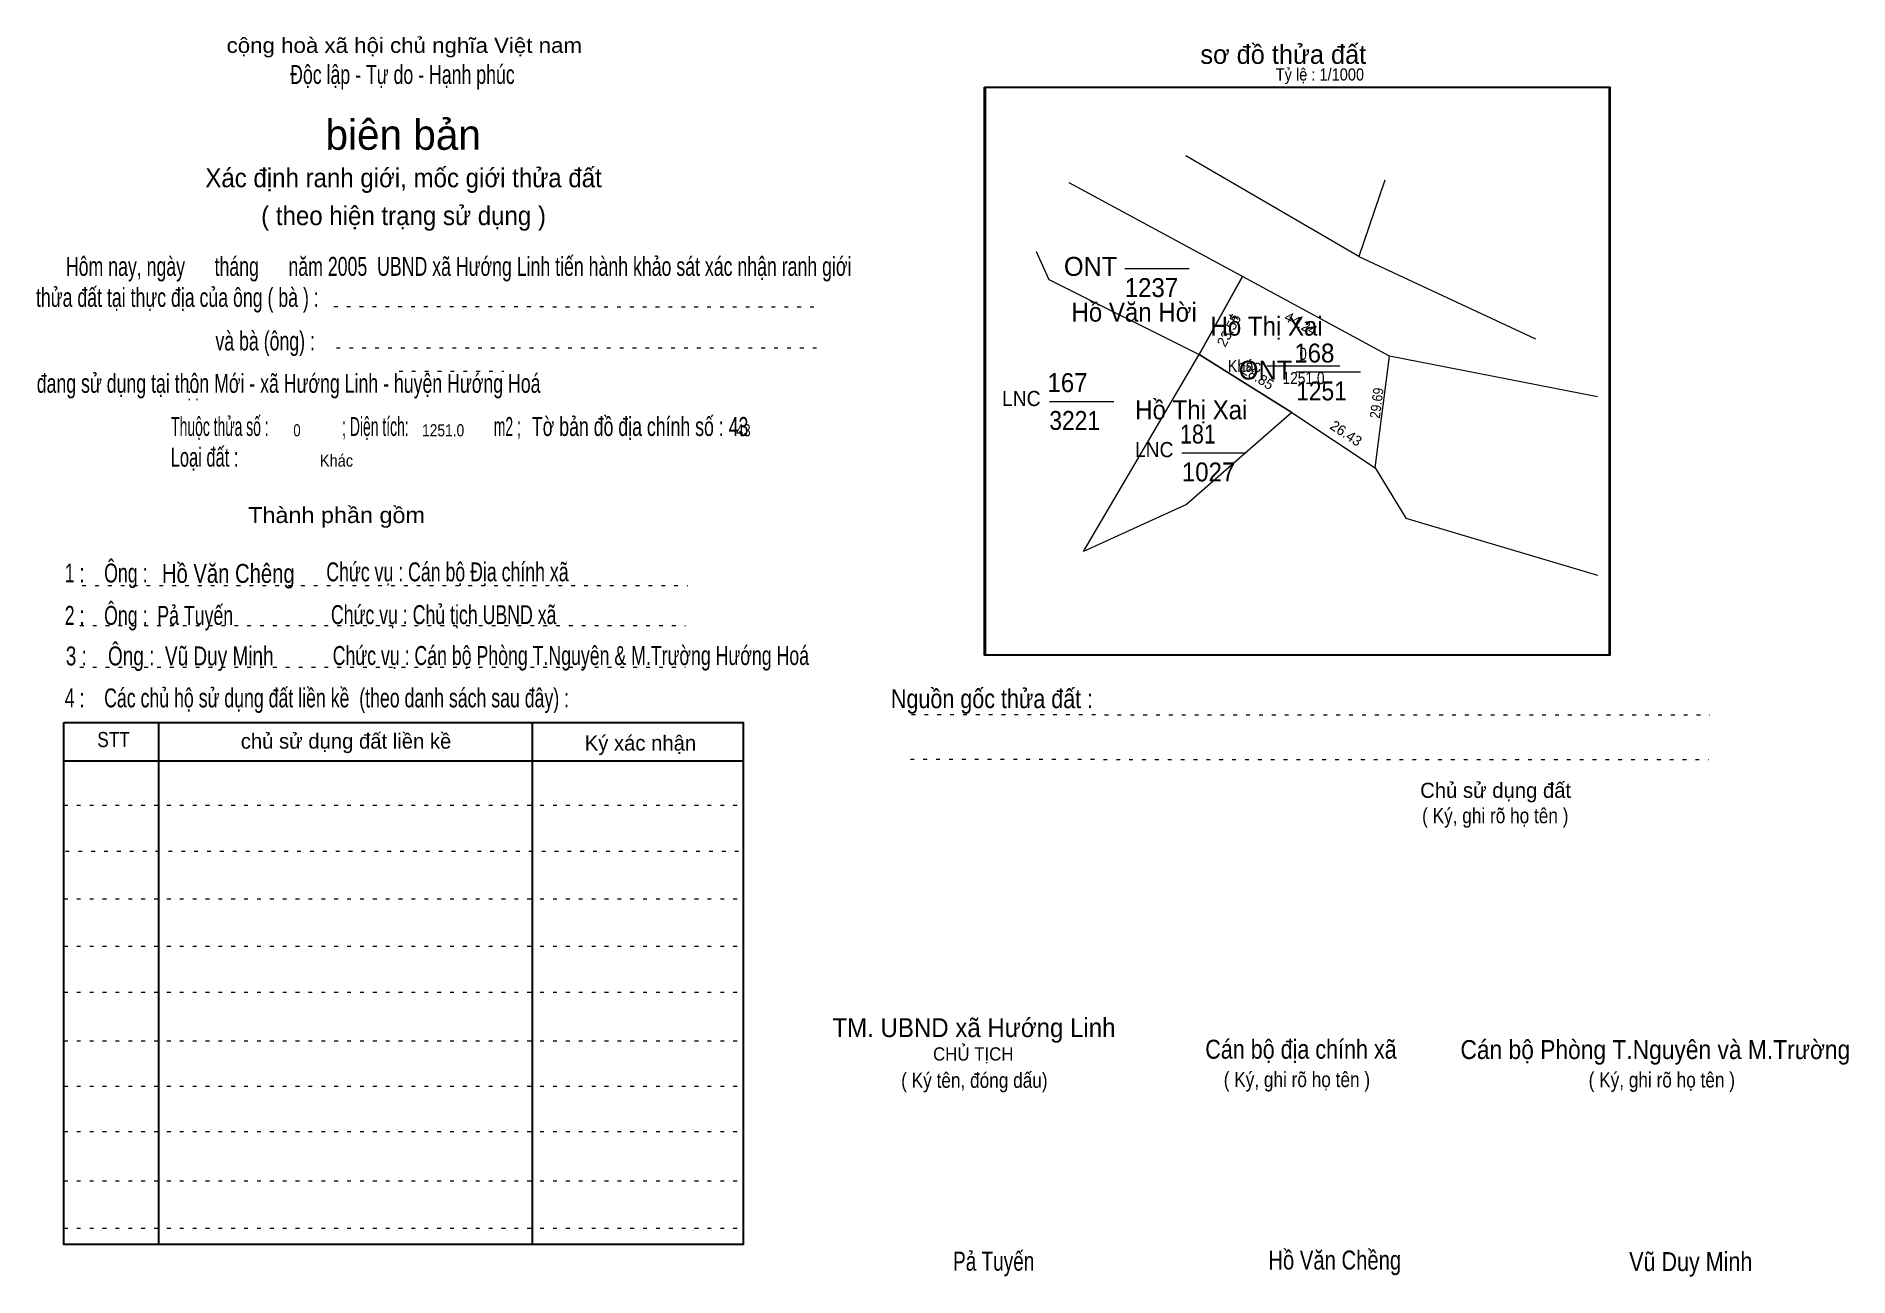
# Model space of a CAD drawing. Header units: centimetres. Extents: x -1.5 to 46.4, y -3.9 to 28.9.
import ezdxf
from ezdxf.enums import TextEntityAlignment as Align

# ---------------------------------------------------------------- set-up
doc = ezdxf.new("R2010")
doc.units = ezdxf.units.CM
doc.header["$LTSCALE"] = 0.2
doc.linetypes.add('DOTTED', pattern=[1.5, 0.3, -1.2])
for name, color, linetype, lineweight in [('15', 7, 'Continuous', 13), ('2', 7, 'Continuous', 25), ('22', 7, 'Continuous', 13), ('33', 7, 'Continuous', 13), ('5', 7, 'DOTTED', 13)]:
    doc.layers.add(name, color=color, linetype=linetype, lineweight=lineweight)
for name, color, linetype in [('16', 7, 'Continuous'), ('34', 7, 'Continuous'), ('51', 7, 'Continuous')]:
    doc.layers.add(name, color=color, linetype=linetype)

msp = doc.modelspace()

# ---------------------------------------------------------------- linework, layer by layer
at = {"layer": '15'}
for p, q in [((27.26, 22.73), (28.96, 22.73)), ((31.79, 20), (33.49, 20)), ((25.27, 19.22), (26.97, 19.22)), ((28.77, 17.86), (30.47, 17.86))]:
    msp.add_line(p, q, dxfattribs=at)
at = {"layer": '2'}
msp.add_lwpolyline([(23.56, 27.52), (40.06, 27.52), (40.06, 12.52), (23.56, 12.52)], close=True, dxfattribs=at)
at = {"layer": '22'}
for p, q in [((33.45, 23.05), (38.11, 20.88)), ((26.17, 15.26), (29.23, 20.46)), ((39.75, 19.34), (34.26, 20.42)), ((31.68, 18.93), (33.88, 17.47))]:
    msp.add_line(p, q, dxfattribs=at)
for points in [[(34.13, 25.07), (33.45, 23.05), (28.88, 25.71)], [(33.88, 17.47), (34.26, 20.42), (30.37, 22.52), (25.79, 25)], [(24.92, 23.18), (25.26, 22.44), (29.23, 20.46)], [(31.68, 18.93), (29.23, 20.46), (30.37, 22.52)], [(31.68, 18.93), (28.89, 16.5), (26.17, 15.26)], [(33.88, 17.47), (34.69, 16.14), (39.75, 14.63)]]:
    msp.add_lwpolyline(points, dxfattribs=at)
msp.add_lwpolyline([(31.68, 18.93), (33.88, 17.47), (34.26, 20.42), (30.37, 22.52), (29.23, 20.46)], close=True, dxfattribs=at)
at = {"layer": '33'}
msp.add_line((31.02, 20.16), (32.94, 20.16), dxfattribs=at)
at = {"layer": '5'}
for p, q in [((6.37, 21.73), (19.21, 21.72)), ((6.44, 20.64), (19.25, 20.64)), ((8.09, 20.02), (10.86, 20.02)), ((-0.28, 14.36), (15.72, 14.36)), ((-0.34, 13.3), (15.66, 13.3)), ((-0.34, 12.2), (15.66, 12.2)), ((21.63, 10.95), (42.72, 10.94)), ((21.6, 9.77), (42.69, 9.76)), ((-0.76, 8.56), (17.18, 8.56)), ((-0.72, 7.34), (17.22, 7.34)), ((-0.76, 6.08), (17.18, 6.08)), ((-0.76, 4.83), (17.18, 4.83)), ((-0.76, 3.62), (17.18, 3.62)), ((-0.76, 2.33), (17.18, 2.33)), ((-0.76, 1.13), (17.18, 1.13)), ((-0.76, -0.06), (17.18, -0.06)), ((-0.76, -1.37), (17.18, -1.37)), ((-0.76, -2.62), (17.18, -2.62))]:
    msp.add_line(p, q, dxfattribs=at)
at = {"layer": '5', "linetype": 'Continuous', "lineweight": 25}
for p, q in [((1.74, 10.74), (1.74, -3.05)), ((11.61, 10.74), (11.61, -3.05)), ((-0.76, 9.73), (17.18, 9.73))]:
    msp.add_line(p, q, dxfattribs=at)
for points in [[(23.58, 27.52), (40.08, 27.52), (40.08, 12.52), (23.58, 12.52)], [(-0.76, 10.74), (17.18, 10.74), (17.18, -3.05), (-0.76, -3.05)]]:
    msp.add_lwpolyline(points, close=True, dxfattribs=at)

# ---------------------------------------------------------------- texts
at = {"layer": '15'}
for s, width, p in [('1237', 0.95, (27.26, 21.98)), ('168', 0.95, (31.74, 20.25)), ('167', 0.95, (25.22, 19.47)), ('1251', 0.9, (31.79, 19.25)), ('3221', 0.9, (25.27, 18.47)), ('181', 0.85, (28.72, 18.11)), ('1027', 0.95, (28.77, 17.11))]:
    msp.add_text(s, height=0.5, dxfattribs=dict(at, width=width)).set_placement(p)
at = {"layer": '16', "width": 0.95}
for s, p in [('Hồ Văn Hời', (27.51, 21.33)), ('Hồ Thị Xai', (31.01, 20.96)), ('Hồ Thị Xai', (29.02, 18.75))]:
    msp.add_text(s, height=0.5, dxfattribs=at).set_placement(p, align=Align.CENTER)
at = {"layer": '22'}
for p in [(26.36, 22.54), (30.98, 19.8)]:
    msp.add_text('ONT', height=0.5, dxfattribs=at).set_placement(p, align=Align.CENTER)
at = {"layer": '22', "width": 0.95}
for p in [(24.53, 19.1), (28.04, 17.75)]:
    msp.add_text('LNC', height=0.4, dxfattribs=at).set_placement(p, align=Align.CENTER)
at = {"layer": '33'}
for s, width, p in [('0', 0.8, (31.975, 20.32)), ('1251.0', 0.85, (31.985, 19.68))]:
    msp.add_text(s, height=0.32, dxfattribs=dict(at, width=width)).set_placement(p, align=Align.CENTER)
at = {"layer": '33', "width": 0.9}
msp.add_text('Khác', height=0.32, dxfattribs=at).set_placement((30.86, 20), align=Align.RIGHT)
at = {"layer": '34'}
for s, width, p in [(': : ', 0.85, (2.5, 19.25)), ('0', 0.8, (5.3, 18.3)), ('1251.0', 0.85, (8.7, 18.3)), ('43', 0.8, (17, 18.3)), ('Khác', 0.9, (6, 17.5))]:
    msp.add_text(s, height=0.32, dxfattribs=dict(at, width=width)).set_placement(p)
at = {"layer": '5'}
for s, height, width, p in [('cộng hoà xã hội chủ nghĩa Việt nam', 0.4, 1.1, (8.23, 28.43)), ('Độc lập - Tự do - Hạnh phúc', 0.5, 0.7, (8.18, 27.61)), ('Xác định ranh giới, mốc giới thửa đất', 0.5, 0.95, (8.21, 24.88)), ('( theo hiện trạng sử dụng )', 0.5, 0.95, (8.21, 23.88)), ('Thành phần gồm', 0.42, 1.1, (6.44, 16.01)), ('Hồ Văn Chêng', 0.5, 0.8, (3.58, 14.43)), ('Chức vụ : Cán bộ Địa chính xã', 0.5, 0.7, (9.37, 14.47)), ('Chức vụ : Chủ tịch UBND xã', 0.5, 0.7, (9.27, 13.34)), ('Chức vụ : Cán bộ Phòng T.Nguyên & M.Trường Hướng Hoá', 0.5, 0.7, (12.63, 12.26)), ('    Nguồn gốc thửa đất :', 0.5, 0.85, (23.44, 11.12)), ('( Ký, ghi rõ họ tên )', 0.4, 0.85, (37.05, 8.08)), ('CHỦ TỊCH', 0.35, 0.95, (23.26, 1.81)), ('( Ký tên, đóng dấu)', 0.4, 0.85, (23.29, 1.09)), ('( Ký, ghi rõ họ tên )', 0.4, 0.85, (31.81, 1.11)), ('( Ký, ghi rõ họ tên )', 0.4, 0.85, (41.45, 1.1)), ('Pả Tuyến', 0.5, 0.75, (23.8, -3.74)), ('Hồ Văn Chềng', 0.5, 0.8, (32.81, -3.71)), ('Vũ Duy Minh', 0.5, 0.85, (42.215, -3.75))]:
    msp.add_text(s, height=height, dxfattribs=dict(at, width=width)).set_placement(p, align=Align.CENTER)
msp.add_text('sơ đồ thửa đất', height=0.5, dxfattribs=at).set_placement((29.26, 28.14))
for s, height, p in [('biên bản', 0.8, (8.2, 25.87)), ('      chủ sử dụng đất liền kề', 0.4, (6.245, 10.05)), ('   Ký xác nhận', 0.4, (14.245, 10)), ('Chủ sử dụng đất', 0.4, (37.06, 8.75))]:
    msp.add_text(s, height=height, dxfattribs=at).set_placement(p, align=Align.CENTER)
for s, height, width, p in [('   Hôm nay, ngày      tháng      năm 2005  UBND xã Hướng Linh tiến hành khảo sát xác nhận ranh giới ', 0.5, 0.7, (-1.1, 22.54)), ('thửa đất tại thực địa của ông ( bà ) :                                       ', 0.5, 0.7, (-1.5, 21.72)), ('                                     và bà (ông) :', 0.5, 0.7, (-1.57, 20.57)), (' đang sử dụng tại thôn Mới - xã Hướng Linh - huyện Hướng Hoá', 0.5, 0.7, (-1.61, 19.45)), ('Thuộc thửa số :                   ; Diện tích:                      m2 ;                                            ', 0.5, 0.55, (2.07, 18.31)), ('Tờ bản đồ địa chính số : 43', 0.5, 0.7, (11.6, 18.31)), ('Loại đất :  ', 0.5, 0.65, (2.06, 17.5)), ('    1 :    Ông :                                                        ', 0.5, 0.7, (-1.26, 14.44)), ('    2 :    Ông :  Pả Tuyến', 0.5, 0.7, (-1.26, 13.32)), ('    3 :    Ông :  Vũ Duy Minh', 0.5, 0.75, (-1.27, 12.25)), ('    4 :    Các chủ hộ sử dụng đất liền kề  (theo danh sách sau đây) :', 0.5, 0.7, (-1.26, 11.14)), ('STT', 0.4, 0.85, (0.12, 10.09)), ('TM. UBND xã Hướng Linh', 0.5, 0.95, (19.54, 2.43)), ('Cán bộ địa chính xã  ', 0.5, 0.85, (29.39, 1.86)), ('Cán bộ Phòng T.Nguyên và M.Trường', 0.5, 0.9, (36.13, 1.85))]:
    msp.add_text(s, height=height, dxfattribs=dict(at, width=width)).set_placement(p)
at = {"layer": '51', "width": 0.9}
msp.add_text('Tỷ lệ : 1/1000', height=0.32, dxfattribs=at).set_placement((31.25, 27.7))
at = {"layer": '51'}
for s, rotation, p in [('44.24', 331.576, (31.8507, 21.1577)), ('23.55', 61.248, (30.1322, 21.0351)), ('28.85', 328.062, (30.7086, 19.7515)), ('26.43', 326.466, (33.0354, 18.2679))]:
    msp.add_text(s, height=0.27, rotation=rotation, dxfattribs=at).set_placement(p, align=Align.CENTER)
at = {"layer": '51', "width": 0.9}
msp.add_text('29.69', height=0.27, rotation=82.782, dxfattribs=at).set_placement((34.051, 19.163), align=Align.CENTER)

doc.saveas('drawing.dxf')
